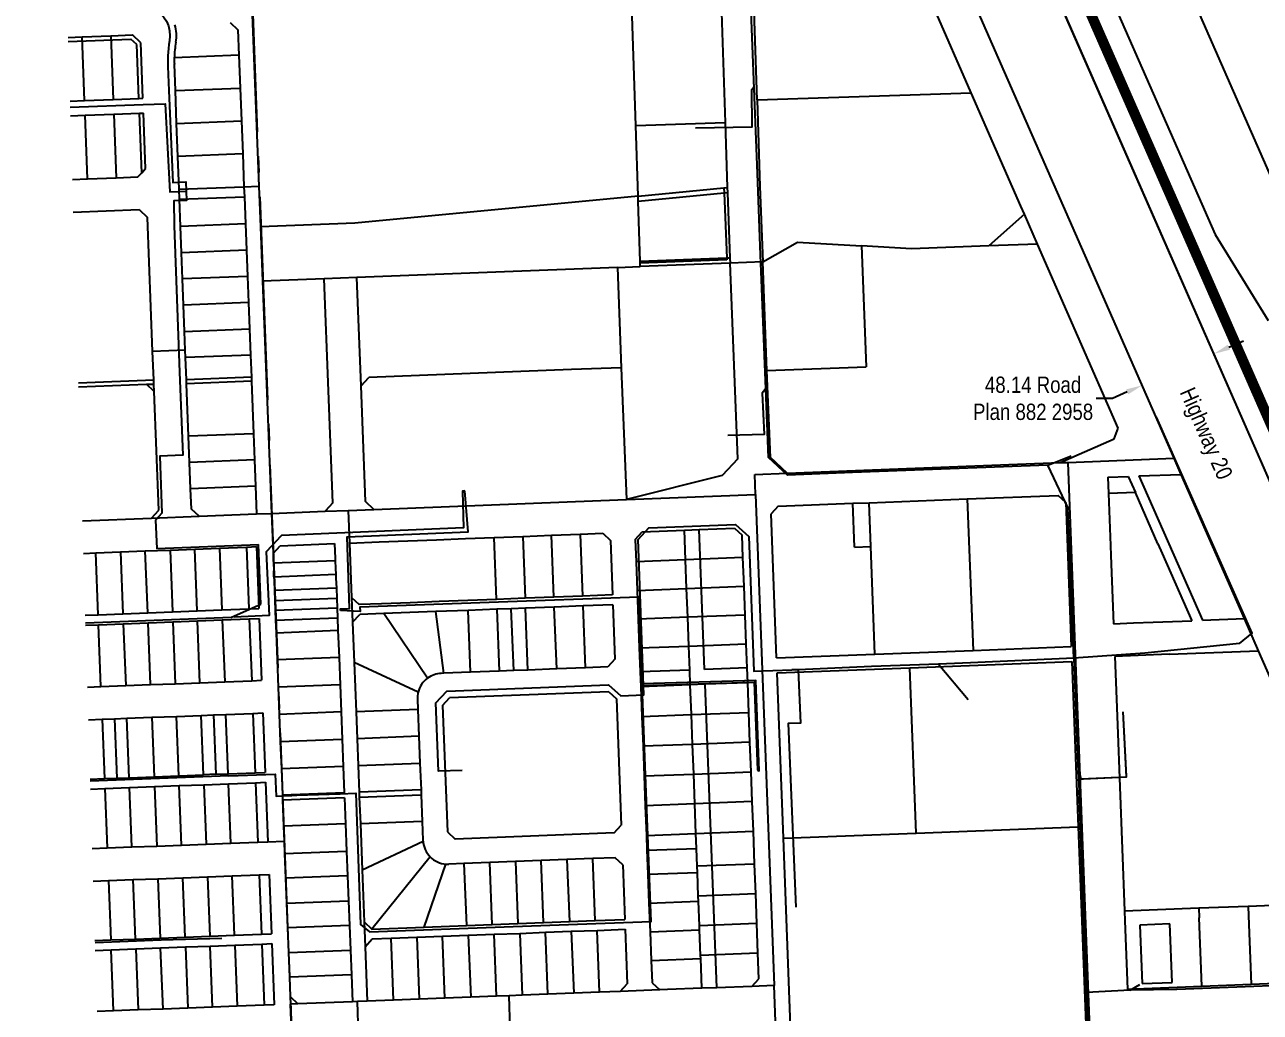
# Model space of a CAD drawing. Extents: x 665644 to 689199, y 5825051 to 5844826.
# Drawn here: x 687276 to 688036, y 5835918 to 5836526 of the extents above; entities that cross this region are included whole.
import ezdxf

# ---------------------------------------------------------------- set-up
doc = ezdxf.new("R2010")
doc.units = 0
doc.header["$LTSCALE"] = 5
doc.header["$PDSIZE"] = 0.5
doc.linetypes.add('foc-QUARTERLINE', pattern=[33, 25, -3, 2, -3])
doc.linetypes.add('foc-RAIL', pattern=[35, 25, -10])
doc.layers.get('Defpoints').update_dxf_attribs({"color": 9})
for name, color, linetype in [('AS-POWER', 104, 'foc-POWER'), ('AS-RAILWAY', 13, 'TRACKS'), ('AS-TELEPHONE', 224, 'foc-TEL'), ('F-RW', 190, 'Continuous'), ('L-QSEC', 8, 'foc-QUARTERLINE'), ('L-ROAD-T', 7, 'Continuous'), ('L-TITLEDB', 4, 'Continuous'), ('L-TITLEDB-T', 4, 'Continuous')]:
    doc.layers.add(name, color=color, linetype=linetype)
doc.styles.add('80CG', font='ARIALN.TTF', dxfattribs={"height": 10})
doc.styles.add('80L', font='ARIALN.TTF', dxfattribs={"height": 10})
doc.styles.add('foc-LtypeFont', font='ARIALN.TTF', dxfattribs={"height": 7.35})
doc.linetypes.add('foc-POWER', pattern='A,6,-1,["P",foc-LtypeFont,S=0.2,R=0,X=-0.625,Y=-0.75],-1.24,4', length=12.24)
doc.linetypes.add('foc-TEL', pattern='A,2,-1,["T",foc-LtypeFont,S=0.2,R=0,X=-0.425,Y=-0.75],-1.24,8', length=12.24)
doc.linetypes.add('foc-TEL-NOLINE', pattern='A,0,-2,["T",foc-LtypeFont,S=0.2,R=0,X=-0.425,Y=-0.75],-10.24', length=12.24)
doc.linetypes.add('TRACKS', pattern='A,3.81,[130,ltypeshp1.shx,S=6.35,R=0,X=0,Y=0],3.81', length=7.62)
doc.dimstyles.new('Compass 5 000', dxfattribs={"dimscale": 5, "dimtxt": 9, "dimasz": 2, "dimexe": 0.2, "dimexo": 0.0625, "dimgap": 0.5, "dimtad": 0, "dimtih": 1, "dimtoh": 1, "dimzin": 0, "dimdsep": 46, "dimtxsty": '80CG', "dimcen": 0.1, "dimse1": 1, "dimse2": 1, "dimclrd": 256, "dimclrt": 256, "dimaunit": 1, "dimadec": 4, "dimazin": 0, "dimtfac": 0.06, "dimtofl": 0, "dimtmove": 0, "dimatfit": 1, "dimfxl": 0.2, "dimtolj": 1, "dimtzin": 0, "dimlwd": -1, "dimarcsym": 0})

# ---------------------------------------------------------------- blocks, each defined once
blk = doc.blocks.new('*D2620')
at = {"layer": 'Defpoints', "color": 0, "transparency": 16777216}
for p in [(687921.15, 5836594.36), (687975.62, 5836470.25), (687948, 5836458.12)]:
    blk.add_point(p, dxfattribs=at)
at = {"layer": 'L-TITLEDB-T', "transparency": 16777216}
for p, q in [((687930.3, 5836598.38), (687939.47, 5836602.4)), ((687939.47, 5836602.4), (687949.47, 5836602.4)), ((687884.36, 5836578.22), (687875.2, 5836574.2))]:
    blk.add_line(p, q, dxfattribs=at)
for points in [[(687929.63, 5836599.91), (687930.97, 5836596.86), (687921.15, 5836594.36)], [(687883.69, 5836579.74), (687885.03, 5836576.69), (687893.52, 5836582.24)]]:
    blk.add_solid(points, dxfattribs=at)
at = {"layer": 'L-TITLEDB-T', "transparency": 16777216, "insert": (687988.19, 5836602.4), "char_height": 10, "attachment_point": 5, "style": '80CG'}
blk.add_mtext('\\A1;GW\\P30.18 Railway\\PPlan 132 0734', dxfattribs=at)
blk = doc.blocks.new('*D2623')
at = {"layer": 'Defpoints', "color": 0, "transparency": 16777216}
for p in [(688005.73, 5836326.58), (687961.61, 5836307.22), (687963.12, 5836303.78)]:
    blk.add_point(p, dxfattribs=at)
at = {"layer": 'L-TITLEDB-T', "transparency": 16777216}
for p, q in [((688016.4, 5836327.16), (688025.55, 5836331.18)), ((687944.8, 5836295.75), (687934.8, 5836295.75)), ((687953.96, 5836299.76), (687944.8, 5836295.75))]:
    blk.add_line(p, q, dxfattribs=at)
for points in [[(688015.73, 5836328.69), (688017.07, 5836325.63), (688007.24, 5836323.14)], [(687953.29, 5836301.29), (687954.63, 5836298.24), (687963.12, 5836303.78)]]:
    blk.add_solid(points, dxfattribs=at)
at = {"layer": 'L-TITLEDB-T', "transparency": 16777216, "insert": (687896.05, 5836295.75), "char_height": 10, "attachment_point": 5, "style": '80CG'}
blk.add_mtext('\\A1;48.14 Road\\PPlan 882 2958', dxfattribs=at)

msp = doc.modelspace()

# ---------------------------------------------------------------- linework, layer by layer
at = {"layer": 'AS-POWER', "flags": 128}
for points in [[(687301.898, 5836534.067), (687327.388, 5836535.067), (687329.777, 5836535.2), (687332.16, 5836535.42), (687334.532, 5836535.727), (687336.892, 5836536.118), (687339.237, 5836536.595), (687341.563, 5836537.157), (687344.646, 5836537.69), (687347.774, 5836537.704), (687350.862, 5836537.197), (687353.822, 5836536.184), (687356.572, 5836534.693), (687359.037, 5836532.765), (687361.146, 5836530.454), (687362.842, 5836527.825), (687364.078, 5836524.951), (687364.818, 5836521.911), (687365.043, 5836518.79), (687364.745, 5836515.675), (687364.37, 5836513.378), (687364.077, 5836511.068), (687363.865, 5836508.75), (687363.735, 5836506.426), (687363.687, 5836504.098), (687363.722, 5836501.77), (687363.797, 5836499.823), (687364.362, 5836485.117), (687366.863, 5836428.493), (687374.852, 5836428.996), (687375.014, 5836423.179)], [(687724.472, 5836486.408), (687722.466, 5836538.809)], [(687688.407, 5836462.113), (687723.273, 5836462.746), (687722.961, 5836485.815), (687724.428, 5836487.572)], [(687726.479, 5836434.008), (687724.472, 5836486.408)], [(687303.657, 5836474.842), (687348.566, 5836476.576), (687362.146, 5836476.866), (687364.894, 5836422.902), (687375.014, 5836423.179)], [(687728.394, 5836383.965), (687726.479, 5836434.008)], [(687375.014, 5836423.179), (687375.17, 5836417.393), (687367.475, 5836417.181), (687367.543, 5836401.871), (687370.981, 5836311.929)], [(687731.544, 5836301.537), (687728.394, 5836383.965)], [(687370.981, 5836311.929), (687372.936, 5836260.784), (687358.757, 5836260.106), (687358.981, 5836254.201)], [(687731.537, 5836301.909), (687729.386, 5836298.876), (687730.641, 5836273.448), (687708.169, 5836272.831)], [(687785.011, 5836250.072), (687744.858, 5836248.534), (687733.167, 5836259.362), (687731.544, 5836301.537)], [(688023.059, 5836144.99), (688030.751, 5836151.34), (687972.034, 5836284.203)], [(687905.369, 5836254.36), (687905.186, 5836254.676), (687785.011, 5836250.072)], [(687905.186, 5836254.676), (687919.558, 5836260.477)], [(687358.981, 5836254.201), (687360.085, 5836225.213), (687356.121, 5836220.77), (687356.97, 5836203.366), (687419.439, 5836205.898)], [(687917.372, 5836228.646), (687905.369, 5836254.36)], [(687546.415, 5836238.791), (687544.969, 5836238.749), (687545.709, 5836216.046), (687433.716, 5836211.421), (687432.691, 5836210.33), (687431.014, 5836208.548), (687424.284, 5836201.391), (687426.038, 5836162.267), (687404.471, 5836161.226)], [(687469.99, 5836165.238), (687469.86, 5836166.323), (687475.404, 5836166.475), (687473.964, 5836210.614), (687548.544, 5836213.753), (687546.415, 5836238.791)], [(687919.178, 5836182.513), (687917.372, 5836228.646)], [(687544.81, 5836066.874), (687530.3, 5836066.389), (687528.665, 5836108.437), (687535.308, 5836115.619), (687634.829, 5836119.462), (687642.481, 5836112.696), (687656.666, 5836113.347), (687653.139, 5836209.005), (687659.614, 5836216.043), (687713.05, 5836218.112), (687721.063, 5836210.876), (687724.232, 5836127.871), (687747.556, 5836128.771)], [(687420.942, 5836169.255), (687419.439, 5836205.898)], [(687921.17, 5836136.019), (687919.178, 5836182.513)], [(687726.542, 5836067.067), (687727.548, 5836066.723), (687725.471, 5836122.144), (687655.504, 5836120.199), (687653.422, 5836173.404), (687561.45, 5836170.155)], [(687402.845, 5836161.162), (687420.942, 5836169.255)], [(687561.45, 5836170.155), (687481.852, 5836167.344), (687482.044, 5836164.574), (687469.99, 5836165.238)], [(687313.078, 5836157.664), (687402.845, 5836161.162)], [(688023.024, 5836144.988), (687964.794, 5836139.087), (687921.17, 5836136.019)], [(687857.621, 5836133.09), (687837.783, 5836132.203)], [(687921.17, 5836136.019), (687857.621, 5836133.09)], [(687921.17, 5836136.019), (687923.501, 5836070.823)], [(687751.58, 5836128.798), (687752.951, 5836095.934), (687745.44, 5836095.651), (687749.979, 5835982.742)], [(687751.58, 5836128.798), (687747.556, 5836128.771)], [(687796.678, 5836130.732), (687751.58, 5836128.798)], [(687837.783, 5836132.203), (687796.678, 5836130.732)], [(687837.783, 5836132.203), (687856.105, 5836110.512)], [(687657.599, 5836063.951), (687655.508, 5836119.108), (687724.512, 5836121.232), (687726.542, 5836067.067)], [(687923.16, 5836070.909), (687925.356, 5836061.713), (687926.978, 5836061.788), (687953.547, 5836063.03), (687951.45, 5836102.99)], [(687953.547, 5836063.03), (687953.527, 5836063.414), (687951.45, 5836102.99)], [(687401.165, 5836063.483), (687429.7, 5836064.651), (687430.436, 5836051.15), (687438.227, 5836051.405), (687439.984, 5836051.462), (687442.982, 5836051.562)], [(687923.501, 5836070.823), (687924.324, 5836054.042)], [(687401.165, 5836063.483), (687315.971, 5836060.26)], [(687576.184, 5835970.785), (687661.014, 5835973.932), (687657.599, 5836063.951)], [(687924.324, 5836054.042), (687925.356, 5836061.713), (687953.547, 5836063.03)], [(687442.982, 5836051.562), (687469.751, 5836052.527)], [(687469.751, 5836052.527), (687479.439, 5836052.878), (687482.292, 5835972.04), (687487.811, 5835967.508), (687576.184, 5835970.785)], [(687924.208, 5836054.63), (687928.853, 5835930.215)], [(687318.92, 5835960.986), (687359.657, 5835962.577)], [(687359.657, 5835962.577), (687396.88, 5835963.712)], [(687984.437, 5835932.4), (688089.765, 5835936.461)], [(687955.766, 5835931.627), (687928.853, 5835930.215)], [(687928.853, 5835930.215), (687931.488, 5835859.139)], [(687955.766, 5835931.627), (687961.683, 5835935.133)], [(687955.846, 5835931.834), (687984.437, 5835932.4)]]:
    msp.add_lwpolyline(points, dxfattribs=at)
at = {"layer": 'AS-RAILWAY', "linetype": 'foc-RAIL', "ltscale": 0.7, "const_width": 5, "flags": 128}
msp.add_lwpolyline([(688637.913, 5834922.816), (687891.449, 5836624.112), (687710.811, 5837048.649, -0.0963483), (687671.806, 5837364.66), (687675.252, 5837422.084), (687681.315, 5837522.38)], format="xyb", dxfattribs=at)
at = {"layer": 'AS-RAILWAY', "linetype": 'Continuous', "flags": 128}
for points in [[(688635.624, 5834921.811), (687889.154, 5836623.12), (687708.468, 5837047.771, -0.0963778), (687669.312, 5837364.822), (687672.756, 5837422.234), (687678.819, 5837522.531)], [(688640.202, 5834923.82), (687893.744, 5836625.104), (687713.154, 5837049.527, -0.0963187), (687674.301, 5837364.499), (687677.747, 5837421.935), (687683.81, 5837522.229)]]:
    msp.add_lwpolyline(points, format="xyb", dxfattribs=at)
at = {"layer": 'AS-TELEPHONE', "linetype": 'foc-TEL-NOLINE', "flags": 128}
msp.add_lwpolyline([(687275.667, 5837417.131, -0.2484562), (687664.228, 5837109.417), (687875.407, 5836623.493), (688222.619, 5835832.339), (688621.806, 5834922.191)], format="xyb", dxfattribs=at)
at = {"layer": 'F-RW', "flags": 128}
for points in [[(687302.455, 5836515.314), (687340.968, 5836516.803)], [(687344.635, 5836513.405), (687340.968, 5836516.803)], [(687345.9, 5836480.32), (687344.635, 5836513.405)], [(687347.647, 5836434.607), (687346.248, 5836471.182)], [(687653.002, 5836420.145), (687705.862, 5836425.206)], [(687653.093, 5836417.154), (687705.979, 5836422.203)], [(687705.862, 5836425.206), (687707.853, 5836425.398)], [(687705.862, 5836425.206), (687705.979, 5836422.203)], [(687705.979, 5836422.203), (687707.97, 5836422.394)], [(687705.979, 5836422.203), (687707.543, 5836381.954)], [(687890.742, 5836408.996), (687868.795, 5836389.511)], [(687707.543, 5836381.954), (687654.312, 5836379.896)], [(687707.581, 5836380.954), (687654.345, 5836378.894)], [(687709.542, 5836382.032), (687707.543, 5836381.954)], [(687707.543, 5836381.954), (687707.581, 5836380.954)], [(687415.096, 5836308.757), (687375.149, 5836307.214)], [(687308.693, 5836305.285), (687355.023, 5836307.086)], [(687350.555, 5836304.41), (687355.119, 5836304.588)], [(687693.932, 5836128.987), (687690.659, 5836215.081)], [(687684.799, 5836128.634), (687654.329, 5836127.461)], [(687720.127, 5836129.998), (687693.932, 5836128.987)], [(687701.377, 5835933.208), (687694.279, 5836119.853)], [(687658.493, 5836017.779), (687688.971, 5836018.949)]]:
    msp.add_lwpolyline(points, dxfattribs=at)
at = {"layer": 'L-QSEC', "flags": 128}
msp.add_lwpolyline([(687382.458, 5837409.067), (687443.823, 5835802.416)], dxfattribs=at)
at = {"layer": 'L-TITLEDB', "flags": 128}
for points in [[(687982.804, 5836258.912), (687823.727, 5836621.465)], [(688035.693, 5836258.318), (687875.407, 5836623.493)], [(687907.801, 5836624.765), (688007.961, 5836396.575)], [(687413.164, 5836595.342), (687419.703, 5836426.239)], [(688074.673, 5836358.661), (687986.051, 5836560.613)], [(687703.8, 5836551.72), (687706.57, 5836465.384)], [(687726.25, 5836479.438), (687723.905, 5836552.508)], [(687651.605, 5836463.534), (687648.836, 5836549.562)], [(687857.991, 5836483.641), (687835.126, 5836535.752)], [(687402.057, 5836526.975), (687406.828, 5836522.547)], [(687406.828, 5836522.547), (687407.433, 5836506.905)], [(687302.38, 5836517.813), (687310.932, 5836518.144)], [(687310.932, 5836518.144), (687328.637, 5836518.829)], [(687312.422, 5836479.03), (687310.932, 5836518.144)], [(687328.637, 5836518.829), (687341.906, 5836519.341)], [(687328.637, 5836518.829), (687330.13, 5836479.713)], [(687347.093, 5836514.536), (687341.906, 5836519.341)], [(687348.398, 5836480.416), (687347.093, 5836514.536)], [(687407.433, 5836506.905), (687367.703, 5836505.325)], [(687407.433, 5836506.905), (687408.217, 5836486.652)], [(687368.349, 5836485.108), (687367.728, 5836501.377)], [(687368.349, 5836485.108), (687408.217, 5836486.652)], [(687369.124, 5836464.86), (687368.349, 5836485.108)], [(687408.217, 5836486.652), (687409, 5836466.397)], [(687726.25, 5836479.438), (687857.991, 5836483.641)], [(687873.122, 5836449.153), (687857.991, 5836483.641)], [(687303.543, 5836478.688), (687312.422, 5836479.03)], [(687312.422, 5836479.03), (687330.13, 5836479.713)], [(687330.13, 5836479.713), (687345.9, 5836480.32)], [(687345.9, 5836480.32), (687348.398, 5836480.416)], [(687726.25, 5836479.438), (687727.959, 5836426.175)], [(687303.814, 5836469.547), (687312.77, 5836469.891)], [(687312.77, 5836469.891), (687330.479, 5836470.574)], [(687314.262, 5836430.813), (687312.77, 5836469.891)], [(687330.479, 5836470.574), (687346.248, 5836471.182)], [(687330.479, 5836470.574), (687331.97, 5836431.498)], [(687346.248, 5836471.182), (687348.747, 5836471.279)], [(687350.049, 5836437.201), (687348.747, 5836471.279)], [(687369.124, 5836464.86), (687409, 5836466.397)], [(687369.897, 5836444.612), (687369.124, 5836464.86)], [(687409, 5836466.397), (687409.784, 5836446.145)], [(687651.605, 5836463.534), (687706.57, 5836465.384)], [(687653.002, 5836420.145), (687651.605, 5836463.534)], [(687706.57, 5836465.384), (687707.853, 5836425.398)], [(687409.784, 5836446.145), (687369.897, 5836444.612)], [(687409.784, 5836446.145), (687410.566, 5836425.89)], [(687888.504, 5836414.098), (687873.122, 5836449.153)], [(687347.647, 5836434.607), (687350.049, 5836437.201)], [(687370.672, 5836424.366), (687369.897, 5836444.612)], [(687304.975, 5836430.453), (687314.262, 5836430.813)], [(687314.262, 5836430.813), (687331.97, 5836431.498)], [(687331.97, 5836431.498), (687345.244, 5836432.014)], [(687345.244, 5836432.014), (687347.647, 5836434.607)], [(687370.672, 5836424.366), (687410.566, 5836425.89)], [(687370.905, 5836418.271), (687370.672, 5836424.366)], [(687410.566, 5836425.89), (687419.703, 5836426.239)], [(687410.566, 5836425.89), (687410.802, 5836419.798)], [(687419.703, 5836426.239), (687420.669, 5836401.271)], [(687707.853, 5836425.398), (687707.97, 5836422.394)], [(687707.97, 5836422.394), (687709.542, 5836382.032)], [(687727.959, 5836426.175), (687729.76, 5836379.807)], [(687370.905, 5836418.271), (687410.802, 5836419.798)], [(687371.545, 5836401.514), (687370.905, 5836418.271)], [(687410.802, 5836419.798), (687411.45, 5836403.043)], [(687653.002, 5836420.145), (687478.67, 5836403.515)], [(687653.093, 5836417.154), (687653.002, 5836420.145)], [(687654.312, 5836379.896), (687653.093, 5836417.154)], [(687305.573, 5836410.343), (687346.01, 5836411.91)], [(687346.01, 5836411.91), (687351.2, 5836407.107)], [(687354.35, 5836324.691), (687351.2, 5836407.107)], [(687890.742, 5836408.996), (687888.504, 5836414.098)], [(687898.783, 5836390.671), (687890.742, 5836408.996)], [(687411.45, 5836403.043), (687371.545, 5836401.514)], [(687372.162, 5836385.381), (687371.545, 5836401.514)], [(687411.45, 5836403.043), (687412.074, 5836386.911)], [(687478.67, 5836403.515), (687420.669, 5836401.271)], [(687420.669, 5836401.271), (687421.959, 5836367.91)], [(687729.76, 5836379.807), (687751.193, 5836391.922)], [(687751.193, 5836391.922), (687790.385, 5836389.544)], [(688007.961, 5836396.575), (688040.612, 5836343.713)], [(687412.074, 5836386.911), (687372.162, 5836385.381)], [(687372.779, 5836369.247), (687372.162, 5836385.381)], [(687412.074, 5836386.911), (687412.697, 5836370.781)], [(687821.204, 5836387.673), (687790.385, 5836389.544)], [(687790.385, 5836389.544), (687793.263, 5836315.179)], [(687868.795, 5836389.511), (687821.204, 5836387.673)], [(687898.783, 5836390.671), (687868.795, 5836389.511)], [(687948.472, 5836277.427), (687898.783, 5836390.671)], [(687640.282, 5836376.349), (687480.011, 5836370.154)], [(687640.282, 5836376.349), (687654.411, 5836376.895)], [(687640.282, 5836376.349), (687642.696, 5836314.641)], [(687654.345, 5836378.894), (687654.312, 5836379.896)], [(687654.411, 5836376.895), (687654.345, 5836378.894)], [(687709.659, 5836379.03), (687654.411, 5836376.895)], [(687709.542, 5836382.032), (687709.659, 5836379.03)], [(687729.76, 5836379.807), (687709.659, 5836379.03)], [(687714.317, 5836258.62), (687709.659, 5836379.03)], [(687732.336, 5836312.852), (687729.76, 5836379.807)], [(687412.697, 5836370.781), (687372.779, 5836369.247)], [(687373.395, 5836353.115), (687372.779, 5836369.247)], [(687412.697, 5836370.781), (687413.321, 5836354.649)], [(687459.909, 5836369.376), (687421.959, 5836367.91)], [(687480.011, 5836370.154), (687459.909, 5836369.376)], [(687465.26, 5836231.492), (687459.909, 5836369.376)], [(687482.6, 5836303.422), (687480.011, 5836370.154)], [(687421.959, 5836367.91), (687427.485, 5836225.03)], [(687413.321, 5836354.649), (687373.395, 5836353.115)], [(687413.321, 5836354.649), (687413.945, 5836338.52)], [(687374.012, 5836336.981), (687373.395, 5836353.115)], [(687374.012, 5836336.981), (687413.945, 5836338.52)], [(687413.945, 5836338.52), (687414.568, 5836322.39)], [(687374.451, 5836325.494), (687374.012, 5836336.981)], [(687374.451, 5836325.494), (687354.35, 5836324.691)], [(687355.023, 5836307.086), (687354.35, 5836324.691)], [(687374.628, 5836320.849), (687374.451, 5836325.494)], [(687414.568, 5836322.39), (687374.628, 5836320.849)], [(687375.149, 5836307.214), (687374.628, 5836320.849)], [(687414.568, 5836322.39), (687415.096, 5836308.757)], [(687415.096, 5836308.757), (687415.193, 5836306.258)], [(687482.6, 5836303.422), (687487.401, 5836308.611)], [(687611.994, 5836313.443), (687487.401, 5836308.611)], [(687642.696, 5836314.641), (687611.994, 5836313.443)], [(687642.696, 5836314.641), (687645.868, 5836233.48)], [(687732.336, 5836312.852), (687793.263, 5836315.179)], [(687734.419, 5836259.398), (687732.336, 5836312.852)], [(687308.767, 5836302.786), (687350.555, 5836304.41)], [(687355.293, 5836300.02), (687350.555, 5836304.41)], [(687355.119, 5836304.588), (687355.023, 5836307.086)], [(687355.293, 5836300.02), (687355.119, 5836304.588)], [(687375.244, 5836304.715), (687375.149, 5836307.214)], [(687415.193, 5836306.258), (687375.244, 5836304.715)], [(687376.478, 5836272.449), (687375.244, 5836304.715)], [(687415.193, 5836306.258), (687415.816, 5836290.128)], [(687485.362, 5836232.271), (687482.6, 5836303.422)], [(687358.087, 5836226.922), (687355.293, 5836300.02)], [(687415.816, 5836290.128), (687416.44, 5836273.997)], [(687416.44, 5836273.997), (687376.478, 5836272.449)], [(687377.096, 5836256.317), (687376.478, 5836272.449)], [(687416.44, 5836273.997), (687417.064, 5836257.867)], [(687912.613, 5836256.221), (687945.902, 5836270.834)], [(687945.902, 5836270.834), (687948.472, 5836277.427)], [(687417.064, 5836257.867), (687377.096, 5836256.317)], [(687377.712, 5836240.184), (687377.096, 5836256.317)], [(687417.064, 5836257.867), (687417.688, 5836241.737)], [(687714.317, 5836258.62), (687704.711, 5836248.247)], [(687744.798, 5836249.785), (687734.419, 5836259.398)], [(687744.798, 5836249.785), (687912.613, 5836256.221)], [(687912.613, 5836256.221), (687917.37, 5836256.403)], [(687917.37, 5836256.403), (687982.804, 5836258.912)], [(687917.37, 5836256.403), (687933.14, 5835843.944)], [(687987.148, 5836249.012), (687982.804, 5836258.912)], [(688222.619, 5835832.339), (688035.693, 5836258.318)], [(687704.711, 5836248.247), (687645.868, 5836233.48)], [(687724.754, 5836249.016), (687744.798, 5836249.785)], [(687725.228, 5836236.551), (687724.754, 5836249.016)], [(687942.121, 5836247.286), (687954.623, 5836247.765)], [(687942.121, 5836247.286), (687942.505, 5836237.222)], [(687954.623, 5836247.765), (687958.974, 5836237.865)], [(687961.171, 5836248.015), (687987.148, 5836249.012)], [(687961.171, 5836248.015), (688000.179, 5836159.245)], [(688026.098, 5836160.245), (687987.148, 5836249.012)], [(687417.688, 5836241.737), (687377.712, 5836240.184)], [(687378.189, 5836227.691), (687377.712, 5836240.184)], [(687417.688, 5836241.737), (687418.346, 5836224.675)], [(687490.552, 5836227.471), (687485.362, 5836232.271)], [(687490.552, 5836227.471), (687630.148, 5836232.872)], [(687630.148, 5836232.872), (687645.868, 5836233.48)], [(687645.868, 5836233.48), (687725.228, 5836236.551)], [(687725.228, 5836236.551), (687736.706, 5835934.547)], [(687795.104, 5836231.582), (687855.554, 5836233.901)], [(687855.554, 5836233.901), (687911.436, 5836236.042)], [(687855.554, 5836233.901), (687859.112, 5836140.723)], [(687916.181, 5836231.647), (687911.436, 5836236.042)], [(687958.974, 5836237.865), (687942.505, 5836237.222)], [(687942.505, 5836237.222), (687943.727, 5836205.257)], [(687972.809, 5836206.379), (687958.974, 5836237.865)], [(687353.69, 5836222.162), (687358.087, 5836226.922)], [(687382.934, 5836223.3), (687378.189, 5836227.691)], [(687382.934, 5836223.3), (687418.346, 5836224.675)], [(687418.346, 5836224.675), (687427.485, 5836225.03)], [(687427.485, 5836225.03), (687460.457, 5836226.307)], [(687427.485, 5836225.03), (687428.439, 5836200.357)], [(687465.26, 5836231.492), (687460.457, 5836226.307)], [(687460.457, 5836226.307), (687474.705, 5836226.858)], [(687474.705, 5836226.858), (687490.552, 5836227.471)], [(687474.705, 5836226.858), (687475.482, 5836206.755)], [(687739.222, 5836229.438), (687734.829, 5836224.695)], [(687738.195, 5836136.117), (687734.829, 5836224.695)], [(687739.222, 5836229.438), (687785.113, 5836231.199)], [(687785.113, 5836231.199), (687795.104, 5836231.582)], [(687786.141, 5836204.205), (687785.113, 5836231.199)], [(687796.133, 5836204.587), (687795.104, 5836231.582)], [(687916.181, 5836231.647), (687919.57, 5836143.025)], [(687311.211, 5836220.511), (687353.69, 5836222.162)], [(687353.69, 5836222.162), (687382.934, 5836223.3)], [(687529.089, 5836208.829), (687546.755, 5836209.513)], [(687546.755, 5836209.513), (687564.421, 5836210.197)], [(687564.421, 5836210.197), (687582.087, 5836210.88)], [(687565.897, 5836172.12), (687564.421, 5836210.197)], [(687582.087, 5836210.88), (687599.754, 5836211.564)], [(687582.087, 5836210.88), (687583.564, 5836172.802)], [(687599.754, 5836211.564), (687617.419, 5836212.248)], [(687601.231, 5836173.485), (687599.754, 5836211.564)], [(687617.419, 5836212.248), (687631.266, 5836212.783)], [(687617.419, 5836212.248), (687618.898, 5836174.167)], [(687631.266, 5836212.783), (687636.009, 5836208.39)], [(687651.234, 5836208.981), (687655.627, 5836213.725)], [(687655.627, 5836213.725), (687681.526, 5836214.728)], [(687681.526, 5836214.728), (687690.659, 5836215.081)], [(687682.221, 5836196.444), (687681.526, 5836214.728)], [(687690.659, 5836215.081), (687712.286, 5836215.917)], [(687712.286, 5836215.917), (687717.028, 5836211.524)], [(687717.55, 5836197.809), (687717.028, 5836211.524)], [(687334.625, 5836201.289), (687349.85, 5836201.881)], [(687349.85, 5836201.881), (687365.075, 5836202.472)], [(687351.323, 5836163.815), (687349.85, 5836201.881)], [(687365.075, 5836202.472), (687380.301, 5836203.064)], [(687365.075, 5836202.472), (687366.547, 5836164.407)], [(687380.301, 5836203.064), (687395.527, 5836203.655)], [(687381.773, 5836164.998), (687380.301, 5836203.064)], [(687395.527, 5836203.655), (687412.12, 5836204.301)], [(687395.527, 5836203.655), (687396.998, 5836165.591)], [(687412.12, 5836204.301), (687418.211, 5836204.538)], [(687412.12, 5836204.301), (687413.592, 5836166.236)], [(687418.211, 5836204.538), (687419.682, 5836166.473)], [(687428.439, 5836200.357), (687432.832, 5836205.105)], [(687432.832, 5836205.105), (687466.343, 5836206.402)], [(687466.343, 5836206.402), (687466.697, 5836197.262)], [(687475.482, 5836206.755), (687493.757, 5836207.463)], [(687475.482, 5836206.755), (687476.777, 5836173.251)], [(687493.757, 5836207.463), (687511.422, 5836208.146)], [(687511.422, 5836208.146), (687529.089, 5836208.829)], [(687636.009, 5836208.39), (687637.281, 5836174.879)], [(687651.234, 5836208.981), (687651.755, 5836195.268)], [(687786.141, 5836204.205), (687796.133, 5836204.587)], [(687798.653, 5836138.42), (687796.133, 5836204.587)], [(687943.727, 5836205.257), (687943.96, 5836199.167)], [(687972.809, 5836206.379), (687975.446, 5836200.379)], [(687311.809, 5836200.401), (687319.4, 5836200.696)], [(687319.4, 5836200.696), (687334.625, 5836201.289)], [(687320.872, 5836162.631), (687319.4, 5836200.696)], [(687334.625, 5836201.289), (687336.098, 5836163.224)], [(687428.439, 5836200.357), (687428.615, 5836195.787)], [(687428.615, 5836195.787), (687428.662, 5836194.572)], [(687428.662, 5836194.572), (687466.745, 5836196.051)], [(687428.662, 5836194.572), (687428.851, 5836189.696)], [(687466.697, 5836197.262), (687466.745, 5836196.051)], [(687466.745, 5836196.051), (687466.933, 5836191.17)], [(687682.221, 5836196.444), (687651.755, 5836195.268)], [(687651.755, 5836195.268), (687652.426, 5836177.594)], [(687717.55, 5836197.809), (687682.221, 5836196.444)], [(687682.893, 5836178.77), (687682.221, 5836196.444)], [(687718.222, 5836180.134), (687717.55, 5836197.809)], [(687943.96, 5836199.167), (687945.567, 5836157.14)], [(687975.446, 5836200.379), (687993.631, 5836158.992)], [(687428.992, 5836186.041), (687428.851, 5836189.696)], [(687428.992, 5836186.041), (687467.074, 5836187.52)], [(687466.933, 5836191.17), (687467.074, 5836187.52)], [(687467.074, 5836187.52), (687467.168, 5836185.077)], [(687428.992, 5836186.041), (687429.086, 5836183.602)], [(687429.086, 5836183.602), (687429.322, 5836177.51)], [(687467.405, 5836178.985), (687429.322, 5836177.51)], [(687467.168, 5836185.077), (687467.405, 5836178.985)], [(687467.405, 5836178.985), (687467.64, 5836172.892)], [(687652.426, 5836177.594), (687682.893, 5836178.77)], [(687682.893, 5836178.77), (687718.222, 5836180.134)], [(687683.564, 5836161.097), (687682.893, 5836178.77)], [(687718.893, 5836162.46), (687718.222, 5836180.134)], [(687429.322, 5836177.51), (687429.557, 5836171.417)], [(687429.557, 5836171.417), (687467.64, 5836172.892)], [(687429.557, 5836171.417), (687429.793, 5836165.325)], [(687467.64, 5836172.892), (687467.876, 5836166.8)], [(687476.777, 5836173.251), (687481.523, 5836168.859)], [(687476.777, 5836173.251), (687477.366, 5836158.021)], [(687548.231, 5836171.436), (687530.564, 5836170.754)], [(687565.897, 5836172.12), (687548.231, 5836171.436)], [(687583.564, 5836172.802), (687565.897, 5836172.12)], [(687601.231, 5836173.485), (687583.564, 5836172.802)], [(687618.898, 5836174.167), (687601.231, 5836173.485)], [(687637.281, 5836174.879), (687618.898, 5836174.167)], [(687652.426, 5836177.594), (687653.096, 5836159.922)], [(687336.098, 5836163.224), (687351.323, 5836163.815)], [(687351.323, 5836163.815), (687366.547, 5836164.407)], [(687366.547, 5836164.407), (687381.773, 5836164.998)], [(687381.773, 5836164.998), (687396.998, 5836165.591)], [(687396.998, 5836165.591), (687413.592, 5836166.236)], [(687413.592, 5836166.236), (687419.682, 5836166.473)], [(687467.876, 5836166.8), (687429.793, 5836165.325)], [(687429.793, 5836165.325), (687430.028, 5836159.232)], [(687467.876, 5836166.8), (687468.111, 5836160.706)], [(687495.23, 5836169.388), (687481.523, 5836168.859)], [(687512.897, 5836170.071), (687495.23, 5836169.388)], [(687528.687, 5836164.58), (687496.709, 5836163.344)], [(687530.564, 5836170.754), (687512.897, 5836170.071)], [(687548.485, 5836165.345), (687528.687, 5836164.58)], [(687533.563, 5836126.634), (687528.687, 5836164.58)], [(687566.151, 5836166.029), (687548.485, 5836165.345)], [(687549.957, 5836127.268), (687548.485, 5836165.345)], [(687575.022, 5836166.371), (687566.151, 5836166.029)], [(687566.151, 5836166.029), (687567.624, 5836127.951)], [(687583.814, 5836166.711), (687575.022, 5836166.371)], [(687576.492, 5836128.293), (687575.022, 5836166.371)], [(687601.479, 5836167.393), (687583.814, 5836166.711)], [(687585.291, 5836128.633), (687583.814, 5836166.711)], [(687619.145, 5836168.077), (687601.479, 5836167.393)], [(687602.958, 5836129.316), (687601.479, 5836167.393)], [(687637.512, 5836168.787), (687619.145, 5836168.077)], [(687620.625, 5836129.998), (687619.145, 5836168.077)], [(687637.512, 5836168.787), (687638.784, 5836135.274)], [(687312.94, 5836162.323), (687320.872, 5836162.631)], [(687313.121, 5836156.229), (687321.108, 5836156.54)], [(687320.872, 5836162.631), (687336.098, 5836163.224)], [(687321.108, 5836156.54), (687336.334, 5836157.131)], [(687322.582, 5836118.474), (687321.108, 5836156.54)], [(687336.334, 5836157.131), (687351.559, 5836157.724)], [(687336.334, 5836157.131), (687337.806, 5836119.066)], [(687351.559, 5836157.724), (687366.783, 5836158.315)], [(687353.031, 5836119.659), (687351.559, 5836157.724)], [(687366.783, 5836158.315), (687382.007, 5836158.906)], [(687366.783, 5836158.315), (687368.256, 5836120.25)], [(687382.007, 5836158.906), (687397.233, 5836159.498)], [(687383.481, 5836120.841), (687382.007, 5836158.906)], [(687397.233, 5836159.498), (687413.827, 5836160.144)], [(687397.233, 5836159.498), (687398.706, 5836121.433)], [(687413.827, 5836160.144), (687419.919, 5836160.38)], [(687413.827, 5836160.144), (687415.299, 5836122.079)], [(687419.919, 5836160.38), (687421.391, 5836122.315)], [(687430.028, 5836159.232), (687468.111, 5836160.706)], [(687430.028, 5836159.232), (687430.323, 5836151.617)], [(687468.111, 5836160.706), (687468.405, 5836153.09)], [(687477.366, 5836158.021), (687481.757, 5836162.767)], [(687477.366, 5836158.021), (687478.321, 5836133.303)], [(687496.709, 5836163.344), (687481.757, 5836162.767)], [(687523.528, 5836123.636), (687496.709, 5836163.344)], [(687683.564, 5836161.097), (687653.096, 5836159.922)], [(687653.096, 5836159.922), (687653.768, 5836142.249)], [(687718.893, 5836162.46), (687683.564, 5836161.097)], [(687684.237, 5836143.422), (687683.564, 5836161.097)], [(687719.565, 5836144.787), (687718.893, 5836162.46)], [(687945.567, 5836157.14), (687957.765, 5836157.61)], [(687957.765, 5836157.61), (687969.963, 5836158.081)], [(687969.963, 5836158.081), (687993.631, 5836158.992)], [(688000.179, 5836159.245), (688026.098, 5836160.245)], [(688034.784, 5836140.445), (688026.098, 5836160.245)], [(687430.323, 5836151.617), (687468.405, 5836153.09)], [(687430.323, 5836151.617), (687430.972, 5836134.862)], [(687468.405, 5836153.09), (687469.054, 5836136.336)], [(687653.768, 5836142.249), (687684.237, 5836143.422)], [(687653.768, 5836142.249), (687654.329, 5836127.461)], [(687684.237, 5836143.422), (687719.565, 5836144.787)], [(687684.799, 5836128.634), (687684.237, 5836143.422)], [(687720.127, 5836129.998), (687719.565, 5836144.787)], [(687798.653, 5836138.42), (687859.112, 5836140.723)], [(687859.112, 5836140.723), (687919.57, 5836143.025)], [(687469.054, 5836136.336), (687430.972, 5836134.862)], [(687430.972, 5836134.862), (687431.619, 5836118.109)], [(687469.054, 5836136.336), (687469.701, 5836119.579)], [(687478.321, 5836133.303), (687479.499, 5836102.844)], [(687517.73, 5836114.944), (687478.321, 5836133.303)], [(687638.784, 5836135.274), (687634.392, 5836130.53)], [(687738.195, 5836136.117), (687798.653, 5836138.42)], [(687820.238, 5836130.091), (687919.919, 5836133.886)], [(687919.919, 5836133.886), (687923.81, 5836032.118)], [(687979.837, 5836138.328), (687946.335, 5836137.038)], [(687946.335, 5836137.038), (687947.943, 5836095.007)], [(687979.837, 5836138.328), (688034.784, 5836140.445)], [(688052.952, 5836099.052), (688034.784, 5836140.445)], [(687533.563, 5836126.634), (687531.945, 5836126.573)], [(687549.957, 5836127.268), (687533.563, 5836126.634)], [(687567.624, 5836127.951), (687549.957, 5836127.268)], [(687576.492, 5836128.293), (687567.624, 5836127.951)], [(687585.291, 5836128.633), (687576.492, 5836128.293)], [(687602.958, 5836129.316), (687585.291, 5836128.633)], [(687620.625, 5836129.998), (687602.958, 5836129.316)], [(687634.392, 5836130.53), (687620.625, 5836129.998)], [(687654.329, 5836127.461), (687654.676, 5836118.326)], [(687685.147, 5836119.501), (687684.799, 5836128.634)], [(687720.474, 5836120.864), (687720.127, 5836129.998)], [(687738.542, 5836126.98), (687820.238, 5836130.091)], [(687742.409, 5836025.209), (687738.542, 5836126.98)], [(687824.116, 5836028.321), (687820.238, 5836130.091)], [(687314.252, 5836118.151), (687322.582, 5836118.474)], [(687322.582, 5836118.474), (687337.806, 5836119.066)], [(687337.806, 5836119.066), (687353.031, 5836119.659)], [(687353.031, 5836119.659), (687368.256, 5836120.25)], [(687368.256, 5836120.25), (687383.481, 5836120.841)], [(687383.481, 5836120.841), (687398.706, 5836121.433)], [(687398.706, 5836121.433), (687415.299, 5836122.079)], [(687415.299, 5836122.079), (687421.391, 5836122.315)], [(687469.701, 5836119.579), (687431.619, 5836118.109)], [(687431.619, 5836118.109), (687432.268, 5836101.353)], [(687469.701, 5836119.579), (687470.349, 5836102.825)], [(687685.147, 5836119.501), (687654.676, 5836118.326)], [(687654.676, 5836118.326), (687655.37, 5836100.044)], [(687694.279, 5836119.853), (687685.147, 5836119.501)], [(687685.842, 5836101.218), (687685.147, 5836119.501)], [(687720.474, 5836120.864), (687694.279, 5836119.853)], [(687721.167, 5836102.58), (687720.474, 5836120.864)], [(687517.31, 5836110.758), (687517.561, 5836104.315)], [(687532.717, 5836106.773), (687537.106, 5836111.518)], [(687634.969, 5836115.299), (687537.106, 5836111.518)], [(687634.969, 5836115.299), (687639.71, 5836110.903)], [(687639.71, 5836110.903), (687642.663, 5836033.157)], [(687470.349, 5836102.825), (687432.268, 5836101.353)], [(687470.349, 5836102.825), (687470.997, 5836086.071)], [(687517.561, 5836104.315), (687479.499, 5836102.844)], [(687479.499, 5836102.844), (687480.135, 5836086.397)], [(687517.561, 5836104.315), (687518.201, 5836087.866)], [(687532.717, 5836106.773), (687535.74, 5836029.034)], [(687314.849, 5836098.041), (687323.359, 5836098.373)], [(687323.359, 5836098.373), (687330.973, 5836098.669)], [(687323.359, 5836098.373), (687324.774, 5836061.834)], [(687330.973, 5836098.669), (687338.583, 5836098.964)], [(687330.973, 5836098.669), (687332.388, 5836062.129)], [(687338.583, 5836098.964), (687353.808, 5836099.555)], [(687339.999, 5836062.424), (687338.583, 5836098.964)], [(687353.808, 5836099.555), (687369.034, 5836100.147)], [(687353.808, 5836099.555), (687355.223, 5836063.016)], [(687369.034, 5836100.147), (687384.258, 5836100.739)], [(687370.447, 5836063.609), (687369.034, 5836100.147)], [(687384.258, 5836100.739), (687391.87, 5836101.035)], [(687385.672, 5836064.2), (687384.258, 5836100.739)], [(687391.87, 5836101.035), (687399.483, 5836101.329)], [(687391.87, 5836101.035), (687393.285, 5836064.496)], [(687399.483, 5836101.329), (687416.077, 5836101.975)], [(687400.896, 5836064.791), (687399.483, 5836101.329)], [(687416.077, 5836101.975), (687422.169, 5836102.212)], [(687416.077, 5836101.975), (687417.49, 5836065.436)], [(687422.169, 5836102.212), (687423.581, 5836065.672)], [(687432.268, 5836101.353), (687432.915, 5836084.599)], [(687655.37, 5836100.044), (687685.842, 5836101.218)], [(687655.37, 5836100.044), (687656.064, 5836081.761)], [(687685.842, 5836101.218), (687721.167, 5836102.58)], [(687686.537, 5836082.934), (687685.842, 5836101.218)], [(687721.863, 5836084.295), (687721.167, 5836102.58)], [(687518.201, 5836087.866), (687480.135, 5836086.397)], [(687518.201, 5836087.866), (687518.84, 5836071.416)], [(687947.943, 5836095.007), (687952.321, 5835980.502)], [(687432.915, 5836084.599), (687470.997, 5836086.071)], [(687432.915, 5836084.599), (687433.563, 5836067.846)], [(687470.997, 5836086.071), (687471.644, 5836069.315)], [(687480.135, 5836086.397), (687480.771, 5836069.948)], [(687686.537, 5836082.934), (687656.064, 5836081.761)], [(687656.064, 5836081.761), (687656.758, 5836063.478)], [(687721.863, 5836084.295), (687686.537, 5836082.934)], [(687687.232, 5836064.65), (687686.537, 5836082.934)], [(687722.557, 5836066.012), (687721.863, 5836084.295)], [(687393.285, 5836064.496), (687400.896, 5836064.791)], [(687400.896, 5836064.791), (687417.49, 5836065.436)], [(687417.49, 5836065.436), (687423.581, 5836065.672)], [(687471.644, 5836069.315), (687433.563, 5836067.846)], [(687433.563, 5836067.846), (687434.188, 5836051.7)], [(687471.644, 5836069.315), (687472.268, 5836053.169)], [(687480.771, 5836069.948), (687518.84, 5836071.416)], [(687480.771, 5836069.948), (687481.406, 5836053.5)], [(687518.84, 5836071.416), (687519.479, 5836054.968)], [(687656.758, 5836063.478), (687687.232, 5836064.65)], [(687687.232, 5836064.65), (687722.557, 5836066.012)], [(687687.927, 5836046.366), (687687.232, 5836064.65)], [(687723.252, 5836047.728), (687722.557, 5836066.012)], [(687315.935, 5836061.491), (687324.774, 5836061.834)], [(687324.774, 5836061.834), (687332.388, 5836062.129)], [(687332.388, 5836062.129), (687339.999, 5836062.424)], [(687339.999, 5836062.424), (687355.223, 5836063.016)], [(687355.223, 5836063.016), (687370.447, 5836063.609)], [(687355.458, 5836056.925), (687370.683, 5836057.515)], [(687370.447, 5836063.609), (687385.672, 5836064.2)], [(687370.683, 5836057.515), (687385.908, 5836058.108)], [(687372.096, 5836020.977), (687370.683, 5836057.515)], [(687393.285, 5836064.496), (687385.672, 5836064.2)], [(687385.908, 5836058.108), (687401.131, 5836058.699)], [(687385.908, 5836058.108), (687387.321, 5836021.569)], [(687401.131, 5836058.699), (687417.725, 5836059.344)], [(687402.545, 5836022.16), (687401.131, 5836058.699)], [(687417.725, 5836059.344), (687423.817, 5836059.581)], [(687417.725, 5836059.344), (687419.138, 5836022.805)], [(687423.817, 5836059.581), (687425.228, 5836023.042)], [(687656.758, 5836063.478), (687657.452, 5836045.195)], [(687316.116, 5836055.396), (687325.009, 5836055.742)], [(687325.009, 5836055.742), (687340.234, 5836056.333)], [(687325.009, 5836055.742), (687326.423, 5836019.203)], [(687340.234, 5836056.333), (687355.458, 5836056.925)], [(687341.647, 5836019.794), (687340.234, 5836056.333)], [(687355.458, 5836056.925), (687356.871, 5836020.385)], [(687472.268, 5836053.169), (687434.188, 5836051.7)], [(687434.188, 5836051.7), (687434.306, 5836048.654)], [(687472.386, 5836050.124), (687434.306, 5836048.654)], [(687472.386, 5836050.124), (687473.01, 5836033.977)], [(687519.479, 5836054.968), (687481.406, 5836053.5)], [(687481.406, 5836053.5), (687481.524, 5836050.455)], [(687481.524, 5836050.455), (687519.598, 5836051.922)], [(687481.524, 5836050.455), (687482.16, 5836034.007)], [(687519.479, 5836054.968), (687519.598, 5836051.922)], [(687519.598, 5836051.922), (687520.238, 5836035.473)], [(687434.306, 5836048.654), (687434.93, 5836032.509)], [(687687.927, 5836046.366), (687657.452, 5836045.195)], [(687657.452, 5836045.195), (687658.146, 5836026.912)], [(687723.252, 5836047.728), (687687.927, 5836046.366)], [(687688.623, 5836028.084), (687687.927, 5836046.366)], [(687723.946, 5836029.444), (687723.252, 5836047.728)], [(687520.238, 5836035.473), (687482.16, 5836034.007)], [(687520.238, 5836035.473), (687520.688, 5836023.882)], [(687473.01, 5836033.977), (687434.93, 5836032.509)], [(687434.93, 5836032.509), (687435.281, 5836023.433)], [(687473.01, 5836033.977), (687473.657, 5836017.22)], [(687482.16, 5836034.007), (687483.255, 5836005.665)], [(687535.74, 5836029.034), (687540.485, 5836024.641)], [(687638.268, 5836028.407), (687540.485, 5836024.641)], [(687638.268, 5836028.407), (687642.663, 5836033.157)], [(687658.146, 5836026.912), (687688.623, 5836028.084)], [(687658.146, 5836026.912), (687658.493, 5836017.779)], [(687688.623, 5836028.084), (687723.946, 5836029.444)], [(687688.971, 5836018.949), (687688.623, 5836028.084)], [(687724.707, 5836009.259), (687723.946, 5836029.444)], [(687742.409, 5836025.209), (687824.116, 5836028.321)], [(687824.116, 5836028.321), (687923.81, 5836032.118)], [(687923.81, 5836032.118), (687928.44, 5835911.036)], [(687317.202, 5836018.844), (687326.423, 5836019.203)], [(687326.423, 5836019.203), (687341.647, 5836019.794)], [(687341.647, 5836019.794), (687356.871, 5836020.385)], [(687356.871, 5836020.385), (687372.096, 5836020.977)], [(687372.096, 5836020.977), (687387.321, 5836021.569)], [(687387.321, 5836021.569), (687402.545, 5836022.16)], [(687402.545, 5836022.16), (687419.138, 5836022.805)], [(687419.138, 5836022.805), (687425.228, 5836023.042)], [(687425.228, 5836023.042), (687435.281, 5836023.433)], [(687435.281, 5836023.433), (687435.577, 5836015.755)], [(687483.255, 5836005.665), (687520.714, 5836023.401)], [(687746.998, 5835904.102), (687742.409, 5836025.209)], [(687435.577, 5836015.755), (687473.657, 5836017.22)], [(687435.577, 5836015.755), (687436.169, 5836000.53)], [(687473.657, 5836017.22), (687474.246, 5836001.99)], [(687525.125, 5836013.703), (687489.247, 5835969.306)], [(687593.429, 5836011.427), (687577.592, 5836010.816)], [(687609.268, 5836012.037), (687593.429, 5836011.427)], [(687594.896, 5835973.335), (687593.429, 5836011.427)], [(687625.105, 5836012.645), (687609.268, 5836012.037)], [(687609.268, 5836012.037), (687610.743, 5835973.962)], [(687638.845, 5836013.17), (687625.105, 5836012.645)], [(687626.573, 5835974.55), (687625.105, 5836012.645)], [(687643.585, 5836008.778), (687638.845, 5836013.17)], [(687658.493, 5836017.779), (687659.055, 5836002.99)], [(687689.39, 5836007.91), (687688.971, 5836018.949)], [(687483.255, 5836005.665), (687484.499, 5835973.699)], [(687521.483, 5835970.508), (687534.811, 5836009.265)], [(687545.918, 5836009.594), (687536.51, 5836009.232)], [(687561.756, 5836010.205), (687545.918, 5836009.594)], [(687545.918, 5836009.594), (687547.388, 5835971.527)], [(687577.592, 5836010.816), (687561.756, 5836010.205)], [(687563.23, 5835972.113), (687561.756, 5836010.205)], [(687577.592, 5836010.816), (687579.067, 5835972.724)], [(687643.585, 5836008.778), (687644.86, 5835975.274)], [(687659.055, 5836002.99), (687689.533, 5836004.161)], [(687724.707, 5836009.259), (687689.39, 5836007.91)], [(687689.533, 5836004.161), (687689.39, 5836007.91)], [(687690.085, 5835989.626), (687689.533, 5836004.161)], [(687725.399, 5835990.968), (687724.707, 5836009.259)], [(687317.799, 5835998.735), (687327.2, 5835999.1)], [(687327.2, 5835999.1), (687342.425, 5835999.692)], [(687327.2, 5835999.1), (687328.613, 5835962.595)], [(687342.425, 5835999.692), (687357.649, 5836000.283)], [(687343.838, 5835963.179), (687342.425, 5835999.692)], [(687357.649, 5836000.283), (687372.874, 5836000.874)], [(687357.649, 5836000.283), (687359.059, 5835963.761)], [(687372.874, 5836000.874), (687388.102, 5836001.471)], [(687374.294, 5835964.361), (687372.874, 5836000.874)], [(687388.102, 5836001.471), (687403.327, 5836002.06)], [(687388.102, 5836001.471), (687389.518, 5835964.949)], [(687403.327, 5836002.06), (687419.918, 5836002.707)], [(687404.745, 5835965.536), (687403.327, 5836002.06)], [(687419.918, 5836002.707), (687426.01, 5836002.944)], [(687419.918, 5836002.707), (687421.341, 5835966.171)], [(687426.01, 5836002.944), (687427.434, 5835966.401)], [(687474.246, 5836001.99), (687436.169, 5836000.53)], [(687436.169, 5836000.53), (687436.76, 5835985.304)], [(687474.246, 5836001.99), (687474.835, 5835986.758)], [(687659.055, 5836002.99), (687659.726, 5835985.319)], [(687725.399, 5835990.968), (687690.085, 5835989.626)], [(687690.204, 5835986.488), (687690.085, 5835989.626)], [(687726.102, 5835972.702), (687725.399, 5835990.968)], [(687436.76, 5835985.304), (687474.835, 5835986.758)], [(687436.76, 5835985.304), (687437.352, 5835970.079)], [(687474.835, 5835986.758), (687475.435, 5835971.541)], [(687659.726, 5835985.319), (687690.204, 5835986.488)], [(687659.726, 5835985.319), (687660.396, 5835967.645)], [(687690.78, 5835971.343), (687690.204, 5835986.488)], [(687952.321, 5835980.502), (687997.971, 5835982.272)], [(687997.971, 5835982.272), (688028.403, 5835983.452)], [(687997.971, 5835982.272), (687998.213, 5835976.18)], [(688028.403, 5835983.452), (688043.619, 5835984.041)], [(688028.403, 5835983.452), (688028.653, 5835977.359)], [(687484.499, 5835973.699), (687489.247, 5835969.306)], [(687484.499, 5835973.699), (687485.1, 5835958.462)], [(687594.896, 5835973.335), (687610.743, 5835973.962)], [(687610.743, 5835973.962), (687626.573, 5835974.55)], [(687626.573, 5835974.55), (687644.86, 5835975.274)], [(687952.321, 5835980.502), (687952.554, 5835974.41)], [(687952.554, 5835974.41), (687954.16, 5835932.385)], [(687999.805, 5835934.155), (687998.213, 5835976.18)], [(688028.653, 5835977.359), (688030.236, 5835935.336)], [(687404.745, 5835965.536), (687421.341, 5835966.171)], [(687421.341, 5835966.171), (687427.434, 5835966.401)], [(687475.435, 5835971.541), (687437.352, 5835970.079)], [(687437.352, 5835970.079), (687437.952, 5835954.84)], [(687475.435, 5835971.541), (687476.03, 5835956.31)], [(687489.247, 5835969.306), (687521.483, 5835970.508)], [(687521.483, 5835970.508), (687547.388, 5835971.527)], [(687547.388, 5835971.527), (687563.23, 5835972.113)], [(687548.567, 5835965.473), (687564.413, 5835966.054)], [(687563.23, 5835972.113), (687579.067, 5835972.724)], [(687564.413, 5835966.054), (687580.25, 5835966.664)], [(687565.893, 5835927.965), (687564.413, 5835966.054)], [(687579.067, 5835972.724), (687594.896, 5835973.335)], [(687580.25, 5835966.664), (687596.085, 5835967.298)], [(687580.25, 5835966.664), (687581.731, 5835928.567)], [(687596.085, 5835967.298), (687611.925, 5835967.905)], [(687597.57, 5835929.175), (687596.085, 5835967.298)], [(687611.925, 5835967.905), (687627.756, 5835968.493)], [(687611.925, 5835967.905), (687613.41, 5835929.791)], [(687627.756, 5835968.493), (687645.091, 5835969.181)], [(687629.249, 5835930.402), (687627.756, 5835968.493)], [(687645.091, 5835969.181), (687646.37, 5835935.641)], [(687660.396, 5835967.645), (687690.877, 5835968.813)], [(687660.396, 5835967.645), (687661.068, 5835949.972)], [(687726.102, 5835972.702), (687690.78, 5835971.343)], [(687690.877, 5835968.813), (687690.78, 5835971.343)], [(687691.475, 5835953.059), (687690.877, 5835968.813)], [(687726.801, 5835954.405), (687726.102, 5835972.702)], [(687980.074, 5835972.517), (687961.724, 5835971.764)], [(687961.724, 5835971.764), (687963.148, 5835935.772)], [(687981.506, 5835936.499), (687980.074, 5835972.517)], [(687318.884, 5835962.221), (687328.613, 5835962.595)], [(687328.613, 5835962.595), (687343.838, 5835963.179)], [(687343.838, 5835963.179), (687359.059, 5835963.761)], [(687359.059, 5835963.761), (687374.294, 5835964.361)], [(687359.298, 5835957.674), (687374.531, 5835958.272)], [(687374.294, 5835964.361), (687389.518, 5835964.949)], [(687374.531, 5835958.272), (687389.755, 5835958.86)], [(687374.531, 5835958.272), (687375.984, 5835920.709)], [(687389.518, 5835964.949), (687404.745, 5835965.536)], [(687389.755, 5835958.86), (687404.981, 5835959.445)], [(687391.211, 5835921.303), (687389.755, 5835958.86)], [(687404.981, 5835959.445), (687421.577, 5835960.082)], [(687404.981, 5835959.445), (687406.436, 5835921.895)], [(687421.577, 5835960.082), (687427.671, 5835960.313)], [(687421.577, 5835960.082), (687423.037, 5835922.538)], [(687427.671, 5835960.313), (687429.131, 5835922.769)], [(687485.1, 5835958.462), (687489.494, 5835963.204)], [(687485.1, 5835958.462), (687486.407, 5835924.961)], [(687489.494, 5835963.204), (687501.067, 5835963.65)], [(687501.067, 5835963.65), (687516.881, 5835964.245)], [(687502.549, 5835925.577), (687501.067, 5835963.65)], [(687516.881, 5835964.245), (687532.745, 5835964.867)], [(687516.881, 5835964.245), (687518.384, 5835926.168)], [(687532.745, 5835964.867), (687548.567, 5835965.473)], [(687534.221, 5835926.765), (687532.745, 5835964.867)], [(687548.567, 5835965.473), (687550.057, 5835927.367)], [(687319.065, 5835956.127), (687328.848, 5835956.503)], [(687328.848, 5835956.503), (687344.073, 5835957.087)], [(687330.302, 5835918.93), (687328.848, 5835956.503)], [(687344.073, 5835957.087), (687359.298, 5835957.674)], [(687344.073, 5835957.087), (687345.529, 5835919.523)], [(687360.757, 5835920.116), (687359.298, 5835957.674)], [(687437.952, 5835954.84), (687476.03, 5835956.31)], [(687437.952, 5835954.84), (687438.541, 5835939.617)], [(687476.03, 5835956.31), (687476.626, 5835941.076)], [(687661.068, 5835949.972), (687691.548, 5835951.14)], [(687726.801, 5835954.405), (687691.475, 5835953.059)], [(687691.548, 5835951.14), (687691.475, 5835953.059)], [(687692.243, 5835932.856), (687691.548, 5835951.14)], [(687727.395, 5835938.765), (687726.801, 5835954.405)], [(687661.068, 5835949.972), (687661.594, 5835936.23)], [(687476.626, 5835941.076), (687438.541, 5835939.617)], [(687438.541, 5835939.617), (687439.002, 5835927.729)], [(687476.626, 5835941.076), (687477.27, 5835924.612)], [(687641.973, 5835930.893), (687646.37, 5835935.641)], [(687661.594, 5835936.23), (687666.341, 5835931.833)], [(687722.999, 5835934.018), (687727.395, 5835938.765)], [(687963.148, 5835935.772), (687981.506, 5835936.499)], [(688030.236, 5835935.336), (688045.451, 5835935.927)], [(687565.893, 5835927.965), (687550.057, 5835927.367)], [(687573.638, 5835928.258), (687565.893, 5835927.965)], [(687581.731, 5835928.567), (687573.638, 5835928.258)], [(687574.402, 5835908.144), (687573.638, 5835928.258)], [(687597.57, 5835929.175), (687581.731, 5835928.567)], [(687613.41, 5835929.791), (687597.57, 5835929.175)], [(687629.249, 5835930.402), (687613.41, 5835929.791)], [(687641.973, 5835930.893), (687629.249, 5835930.402)], [(687666.341, 5835931.833), (687641.973, 5835930.893)], [(687671.216, 5835932.021), (687666.341, 5835931.833)], [(687692.243, 5835932.856), (687671.216, 5835932.021)], [(687701.377, 5835933.208), (687692.243, 5835932.856)], [(687722.999, 5835934.018), (687701.377, 5835933.208)], [(687736.706, 5835934.547), (687722.999, 5835934.018)], [(687740.701, 5835829.02), (687736.706, 5835934.547)], [(687954.16, 5835932.385), (687969.376, 5835932.975)], [(687969.376, 5835932.975), (687984.59, 5835933.565)], [(687984.59, 5835933.565), (687999.805, 5835934.155)], [(687999.805, 5835934.155), (688015.021, 5835934.746)], [(688015.021, 5835934.746), (688030.236, 5835935.336)], [(687375.984, 5835920.709), (687360.757, 5835920.116)], [(687391.211, 5835921.303), (687375.984, 5835920.709)], [(687406.436, 5835921.895), (687391.211, 5835921.303)], [(687423.037, 5835922.538), (687406.436, 5835921.895)], [(687429.131, 5835922.769), (687423.037, 5835922.538)], [(687439.002, 5835927.729), (687443.75, 5835923.336)], [(687439.002, 5835927.729), (687439.178, 5835923.162)], [(687443.75, 5835923.336), (687439.178, 5835923.162)], [(687439.958, 5835903.07), (687439.178, 5835923.162)], [(687477.27, 5835924.612), (687443.75, 5835923.336)], [(687480.308, 5835924.726), (687477.27, 5835924.612)], [(687486.407, 5835924.961), (687480.308, 5835924.726)], [(687481.095, 5835904.623), (687480.308, 5835924.726)], [(687502.549, 5835925.577), (687486.407, 5835924.961)], [(687518.384, 5835926.168), (687502.549, 5835925.577)], [(687534.221, 5835926.765), (687518.384, 5835926.168)], [(687550.057, 5835927.367), (687534.221, 5835926.765)], [(687330.302, 5835918.93), (687320.181, 5835918.54)], [(687345.529, 5835919.523), (687330.302, 5835918.93)], [(687360.757, 5835920.116), (687345.529, 5835919.523)]]:
    msp.add_lwpolyline(points, dxfattribs=at)
for points in [[(687368.675, 5836514.807, 0.120813), (687368.008, 5836525.626)], [(687368.675, 5836514.807, 0.0384953), (687367.703, 5836505.325)], [(687367.703, 5836505.325, 0.0157088), (687367.728, 5836501.378)], [(687531.945, 5836126.573, 0.1493823), (687523.528, 5836123.637)], [(687523.528, 5836123.637, 0.1767212), (687517.73, 5836114.944)], [(687517.73, 5836114.944, 0.0692637), (687517.311, 5836110.758)], [(687520.689, 5836023.882, 0.0084193), (687520.714, 5836023.4)], [(687520.714, 5836023.4, 0.1802298), (687525.124, 5836013.704)], [(687525.124, 5836013.704, 0.1804442), (687534.811, 5836009.264)], [(687534.811, 5836009.264, 0.0283037), (687536.51, 5836009.232)]]:
    msp.add_lwpolyline(points, format="xyb", dxfattribs=at)

# ---------------------------------------------------------------- texts
at = {"layer": 'L-ROAD-T', "insert": (687995.037, 5836304.063), "char_height": 10.00124, "attachment_point": 1, "rotation": 293.694337, "style": '80L'}
msp.add_mtext_dynamic_manual_height_columns('\\pi0.48635;Highway 20', width=59.38377, gutter_width=50, heights=[0], dxfattribs=at)

# ---------------------------------------------------------------- dimensions: what is measured, and where the dimension line sits
at = {"layer": 'L-TITLEDB-T'}
dim = msp.add_linear_dim(base=(687921.145, 5836594.363), p1=(687947.995, 5836458.118), p2=(687975.624, 5836470.245), angle=23.698185, text='GW\\P30.18 Railway\\PPlan 132 0734', dimstyle='Compass 5 000', dxfattribs=at)
dim.commit()
dim.dimension.update_dxf_attribs({"geometry": '*D2620', "text_midpoint": (687988.191, 5836602.404), "dimtype": 161})
dim = msp.add_aligned_dim(p1=(688005.732, 5836326.576), p2=(687961.609, 5836307.217), distance=3.75, text='48.14 Road\\PPlan 882 2958', dimstyle='Compass 5 000', dxfattribs=at)
dim.commit()
dim.dimension.update_dxf_attribs({"geometry": '*D2623', "text_midpoint": (687896.053, 5836295.747)})

doc.saveas('drawing.dxf')
